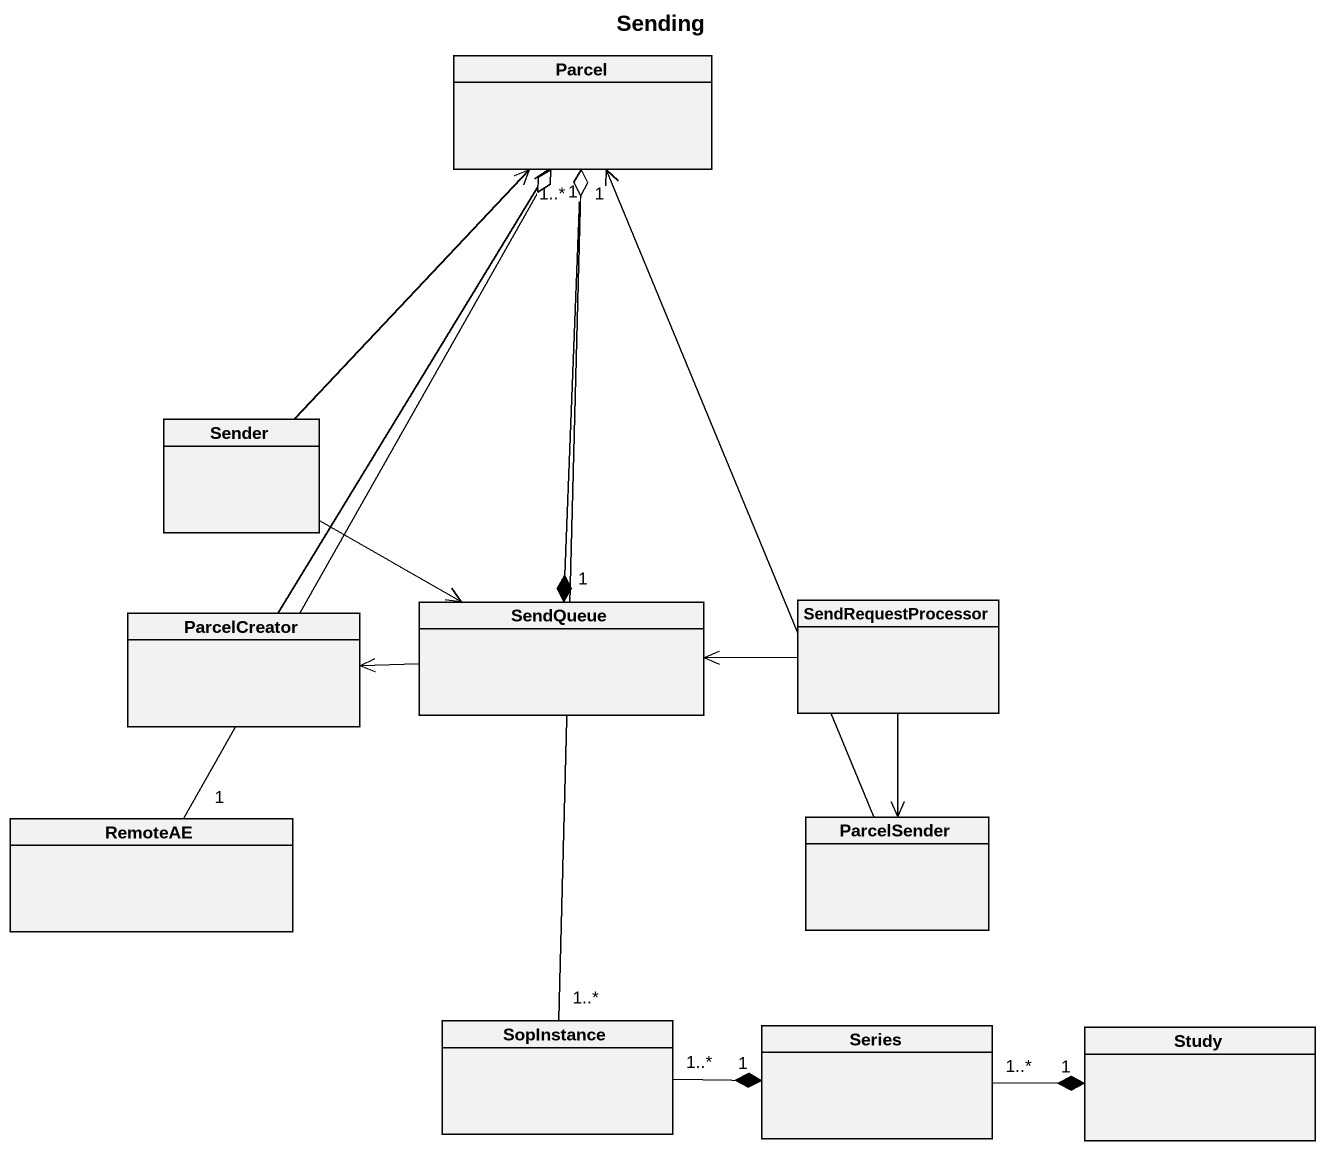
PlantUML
@startuml
title Sending
hide circle
hide empty members
class Parcel
class Sender
class ParcelCreator
class SendQueue
class SendRequestProcessor
class RemoteAE
class ParcelSender
class SopInstance
class Series
class Study
Parcel "1..*" --* "1" SendQueue
Sender -up-> Parcel
Sender -right-> SendQueue
ParcelCreator -up-> Parcel
SendQueue -left-> ParcelCreator
SendRequestProcessor -left-> SendQueue
SendRequestProcessor --> ParcelSender
RemoteAE "1" -up-o "1" Parcel
ParcelSender -up-> Parcel
SopInstance "1..*" -up-o "1" Parcel
SopInstance "1..*" -right-* "1" Series
Series "1..*" -right-* "1" Study
@enduml
